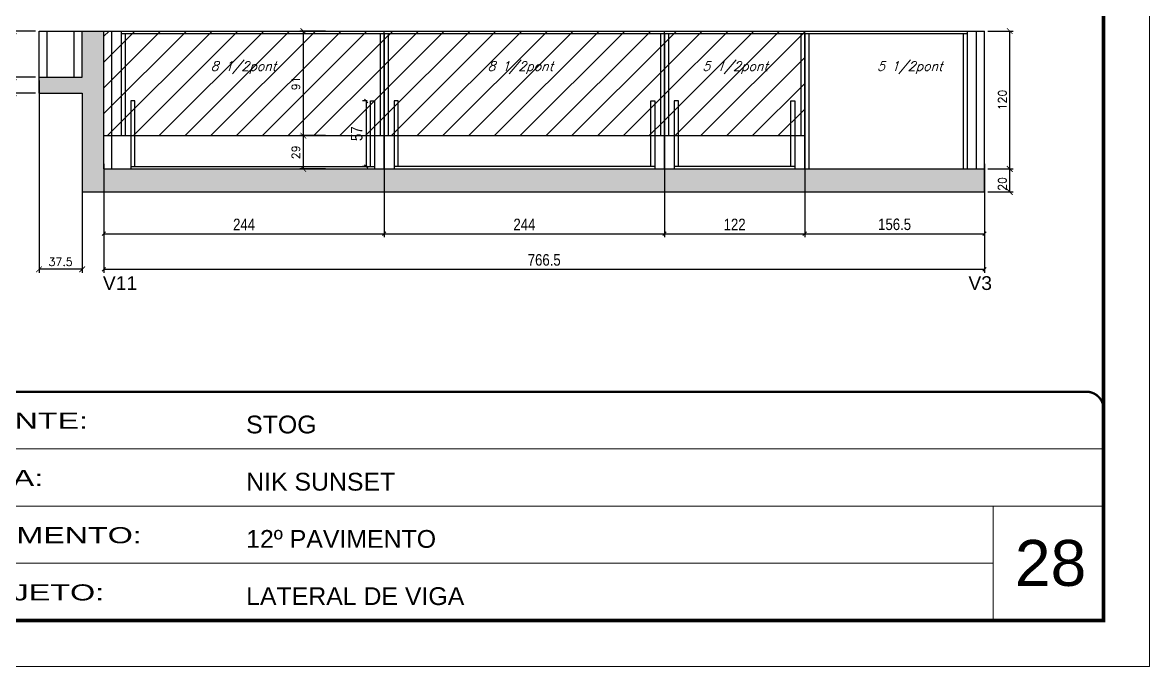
# Model space of a CAD drawing. Extents: x -10448 to -1189, y -11772 to 17235.
# Drawn here: x -5176 to -4195, y 8903 to 9463 of the extents above; entities that cross this region are included whole.
import ezdxf

# ---------------------------------------------------------------- set-up
doc = ezdxf.new("R2010")
doc.units = 0
doc.linetypes.add('CONTINUO', pattern=[0])
doc.linetypes.add('DASHED', pattern=[0.75, 0.5, -0.25])
for name, color, linetype in [('5', 5, 'Continuous'), ('COTA', 241, 'Continuous'), ('Painéis', 200, 'Continuous'), ('Reaproveitamento', 251, 'Continuous'), ('SARR_2.2x7', 40, 'Continuous'), ('SARR_3.5x7', 81, 'Continuous'), ('texto', 7, 'Continuous')]:
    doc.layers.add(name, color=color, linetype=linetype)
for name, color, linetype, lineweight in [('CARIMBO', 255, 'Continuous', 9), ('Folhas', 255, 'Continuous', 9), ('SARRAFO DE PRESSAO', 251, 'DASHED', 9)]:
    doc.layers.add(name, color=color, linetype=linetype, lineweight=lineweight)
doc.styles.add('ARIAL', font='arial.ttf')
doc.styles.add('COTA TECNICA', font='techl___.ttf', dxfattribs={"height": 10})
doc.styles.add('Romans', font='romans.shx')
doc.styles.get("Standard").update_dxf_attribs({"font": 'arial.ttf'})
doc.styles.add('Tecnologia', font='')
doc.styles.get('Tecnologia').set_extended_font_data('Forgotten Futurist')
doc.dimstyles.new('Cota Paínel', dxfattribs={"dimtxt": 7, "dimasz": 5, "dimexe": 3, "dimexo": 3, "dimgap": 3, "dimtad": 1, "dimdec": 1, "dimzin": 12, "dimdsep": 46, "dimtxsty": 'Romans', "dimblk": 'ARCHTICK', "dimcen": 0, "dimclrd": 4, "dimclre": 4, "dimclrt": 1, "dimadec": 1, "dimazin": 3, "dimtfac": 1, "dimtdec": 1, "dimtmove": 0, "dimatfit": 3, "dimldrblk": 'OBLIQUE', "dimfxl": 1, "dimtolj": 1, "dimtzin": 12, "dimarcsym": 0})
doc.dimstyles.new('PAINEL', dxfattribs={"dimtxt": 10, "dimasz": 3, "dimexe": 3, "dimexo": 3, "dimgap": 3, "dimtad": 1, "dimdec": 1, "dimzin": 12, "dimdsep": 46, "dimtxsty": 'COTA TECNICA', "dimblk1": 'OBLIQUE', "dimblk2": 'OBLIQUE', "dimsah": 1, "dimcen": 0.9, "dimclrd": 4, "dimclre": 4, "dimclrt": 240, "dimadec": 1, "dimazin": 3, "dimtfac": 1, "dimtdec": 1, "dimtmove": 0, "dimatfit": 3, "dimfxl": 1, "dimtolj": 1, "dimtzin": 12, "dimarcsym": 0})
pattern_1 = [(45, (59, 0), (-11.22532, 11.22532), [])]

# ---------------------------------------------------------------- blocks, each defined once
blk = doc.blocks.new('9999999999')
at = {"color": 30, "linetype": 'CONTINUO'}
for p, q in [((98564.56, 34379.64), (99583.98, 34379.64)), ((98564.56, 34329.83), (99487.98, 34329.83)), ((99583.98, 34329.83), (99487.98, 34329.83)), ((99487.98, 34329.83), (99487.98, 34230.21)), ((98564.56, 34280.02), (99487.98, 34280.02))]:
    blk.add_line(p, q, dxfattribs=at)
at = {"color": 30, "linetype": 'CONTINUO', "const_width": 2}
blk.add_lwpolyline([(99583.98, 34230.21), (99583.98, 34414.45, 0.414214), (99568.98, 34429.45), (98228.98, 34429.45, 0.414214), (98213.98, 34414.45), (98213.98, 34245.21, 0.414214), (98228.98, 34230.21), (99583.98, 34230.21)], format="xyb", dxfattribs=at)
at = {"layer": 'Folhas'}
blk.add_lwpolyline([(98138.98, 34190.21), (99623.98, 34190.21), (99623.98, 35240.21), (98138.98, 35240.21)], close=True, dxfattribs=at)
at = {"layer": 'Folhas', "color": 30, "const_width": 3}
blk.add_lwpolyline([(98213.98, 34230.21), (99583.98, 34230.21), (99583.98, 35200.21), (98213.98, 35200.21)], close=True, dxfattribs=at)
at = {"color": 7, "linetype": 'Continuous', "ltscale": 5, "style": 'ARIAL'}
for s, height, p in [('STOG', 15.483, (98837.68, 34393.13)), ('NIK SUNSET', 15.483, (98837.68, 34343.32)), ('12º PAVIMENTO', 15.4829, (98837.68, 34293.51)), ('LATERAL DE VIGA', 15.4829, (98837.68, 34243.7))]:
    blk.add_text(s, height=height, dxfattribs=at).set_placement(p)
at = {"layer": 'Folhas', "color": 7, "style": 'Tecnologia', "width": 1.5}
for s, p in [('CLIENTE:', (98573.65, 34397.17)), ('OBRA:', (98573.65, 34347.31)), ('PAVIMENTO:', (98573.65, 34297.5)), ('PROJETO:', (98573.65, 34247.69))]:
    blk.add_text(s, height=14, dxfattribs=at).set_placement(p)
blk = doc.blocks.new('_ArchTick')
at = {"color": 0, "linetype": 'ByBlock', "const_width": 0.15}
blk.add_lwpolyline([(-0.5, -0.5), (0.5, 0.5)], dxfattribs=at)
blk = doc.blocks.new('*D753')
at = {"layer": 'COTA', "color": 4, "lineweight": -2, "transparency": 16777216}
for p, q in [((-4335.36, 9335.95), (-4313.36, 9335.95)), ((-4316.36, 9315.95), (-4316.36, 9335.95)), ((-4335.36, 9315.95), (-4313.36, 9315.95))]:
    blk.add_line(p, q, dxfattribs=at)
at = {"layer": 'Defpoints', "color": 0, "transparency": 16777216}
for p in [(-4338.36, 9335.95), (-4316.36, 9335.95), (-4338.36, 9315.95)]:
    blk.add_point(p, dxfattribs=at)
at = {"layer": 'COTA', "color": 4, "lineweight": -2, "transparency": 16777216, "xscale": 5, "yscale": 5, "zscale": 5}
for p, rotation in [((-4316.36, 9335.95), 90), ((-4316.36, 9315.95), 270)]:
    blk.add_blockref('_ArchTick', p, dxfattribs=dict(at, rotation=rotation))
at = {"layer": 'COTA', "color": 1, "transparency": 16777216, "insert": (-4322.86, 9322.95), "char_height": 7, "attachment_point": 5, "rotation": 90, "style": 'Romans'}
blk.add_mtext('\\A1;20', dxfattribs=at)
blk = doc.blocks.new('_Oblique')
at = {"color": 0, "linetype": 'ByBlock', "lineweight": -2}
blk.add_line((-0.5, -0.5), (0.5, 0.5), dxfattribs=at)
blk = doc.blocks.new('*D754')
at = {"layer": 'COTA', "color": 4, "linetype": 'ByBlock', "lineweight": -2, "transparency": 16777216}
for p, q in [((-5104.86, 9340.54), (-5104.86, 9276.58)), ((-4860.86, 9340.54), (-4860.86, 9276.58)), ((-5104.86, 9279.58), (-4860.86, 9279.58))]:
    blk.add_line(p, q, dxfattribs=at)
at = {"layer": 'Defpoints', "color": 0, "linetype": 'ByBlock', "transparency": 16777216}
for p in [(-5104.86, 9343.54), (-4860.86, 9343.54), (-4860.86, 9279.58)]:
    blk.add_point(p, dxfattribs=at)
at = {"layer": 'COTA', "color": 4, "linetype": 'ByBlock', "lineweight": -2, "transparency": 16777216, "xscale": 3, "yscale": 3, "zscale": 3, "rotation": 180}
blk.add_blockref('_Oblique', (-5104.86, 9279.58), dxfattribs=at)
at = {"layer": 'COTA', "color": 4, "linetype": 'ByBlock', "lineweight": -2, "transparency": 16777216, "xscale": 3, "yscale": 3, "zscale": 3}
blk.add_blockref('_Oblique', (-4860.86, 9279.58), dxfattribs=at)
at = {"layer": 'COTA', "color": 240, "linetype": 'ByBlock', "transparency": 16777216, "insert": (-4982.86, 9287.65), "char_height": 10, "attachment_point": 5, "style": 'COTA TECNICA'}
blk.add_mtext('\\A1;244', dxfattribs=at)
blk = doc.blocks.new('*D755')
at = {"layer": 'COTA', "color": 4, "linetype": 'ByBlock', "lineweight": -2, "transparency": 16777216}
for p, q in [((-4860.86, 9340.54), (-4860.86, 9276.58)), ((-4616.86, 9340.54), (-4616.86, 9276.58)), ((-4860.86, 9279.58), (-4616.86, 9279.58))]:
    blk.add_line(p, q, dxfattribs=at)
at = {"layer": 'Defpoints', "color": 0, "linetype": 'ByBlock', "transparency": 16777216}
for p in [(-4860.86, 9343.54), (-4616.86, 9343.54), (-4616.86, 9279.58)]:
    blk.add_point(p, dxfattribs=at)
at = {"layer": 'COTA', "color": 4, "linetype": 'ByBlock', "lineweight": -2, "transparency": 16777216, "xscale": 3, "yscale": 3, "zscale": 3, "rotation": 180}
blk.add_blockref('_Oblique', (-4860.86, 9279.58), dxfattribs=at)
at = {"layer": 'COTA', "color": 4, "linetype": 'ByBlock', "lineweight": -2, "transparency": 16777216, "xscale": 3, "yscale": 3, "zscale": 3}
blk.add_blockref('_Oblique', (-4616.86, 9279.58), dxfattribs=at)
at = {"layer": 'COTA', "color": 240, "linetype": 'ByBlock', "transparency": 16777216, "insert": (-4738.86, 9287.65), "char_height": 10, "attachment_point": 5, "style": 'COTA TECNICA'}
blk.add_mtext('\\A1;244', dxfattribs=at)
blk = doc.blocks.new('*D756')
at = {"layer": 'COTA', "color": 4, "linetype": 'ByBlock', "lineweight": -2, "transparency": 16777216}
for p, q in [((-5104.86, 9340.54), (-5104.86, 9245.58)), ((-4338.36, 9340.54), (-4338.36, 9245.58)), ((-5104.86, 9248.58), (-4338.36, 9248.58))]:
    blk.add_line(p, q, dxfattribs=at)
at = {"layer": 'Defpoints', "color": 0, "linetype": 'ByBlock', "transparency": 16777216}
for p in [(-5104.86, 9343.54), (-4338.36, 9343.54), (-4338.36, 9248.58)]:
    blk.add_point(p, dxfattribs=at)
at = {"layer": 'COTA', "color": 4, "linetype": 'ByBlock', "lineweight": -2, "transparency": 16777216, "xscale": 3, "yscale": 3, "zscale": 3, "rotation": 180}
blk.add_blockref('_Oblique', (-5104.86, 9248.58), dxfattribs=at)
at = {"layer": 'COTA', "color": 4, "linetype": 'ByBlock', "lineweight": -2, "transparency": 16777216, "xscale": 3, "yscale": 3, "zscale": 3}
blk.add_blockref('_Oblique', (-4338.36, 9248.58), dxfattribs=at)
at = {"layer": 'COTA', "color": 240, "linetype": 'ByBlock', "transparency": 16777216, "insert": (-4721.61, 9256.69), "char_height": 10, "attachment_point": 5, "style": 'COTA TECNICA'}
blk.add_mtext('\\A1;766.5', dxfattribs=at)
blk = doc.blocks.new('*D757')
at = {"layer": 'COTA', "color": 4, "linetype": 'ByBlock', "lineweight": -2, "transparency": 16777216}
for p, q in [((-4494.86, 9340.54), (-4494.86, 9276.58)), ((-4338.36, 9322.88), (-4338.36, 9276.58)), ((-4494.86, 9279.58), (-4338.36, 9279.58))]:
    blk.add_line(p, q, dxfattribs=at)
at = {"layer": 'Defpoints', "color": 0, "linetype": 'ByBlock', "transparency": 16777216}
for p in [(-4494.86, 9343.54), (-4338.36, 9325.88), (-4338.36, 9279.58)]:
    blk.add_point(p, dxfattribs=at)
at = {"layer": 'COTA', "color": 4, "linetype": 'ByBlock', "lineweight": -2, "transparency": 16777216, "xscale": 3, "yscale": 3, "zscale": 3, "rotation": 180}
blk.add_blockref('_Oblique', (-4494.86, 9279.58), dxfattribs=at)
at = {"layer": 'COTA', "color": 4, "linetype": 'ByBlock', "lineweight": -2, "transparency": 16777216, "xscale": 3, "yscale": 3, "zscale": 3}
blk.add_blockref('_Oblique', (-4338.36, 9279.58), dxfattribs=at)
at = {"layer": 'COTA', "color": 240, "linetype": 'ByBlock', "transparency": 16777216, "insert": (-4416.61, 9287.69), "char_height": 10, "attachment_point": 5, "style": 'COTA TECNICA'}
blk.add_mtext('\\A1;156.5', dxfattribs=at)
blk = doc.blocks.new('*D758')
at = {"layer": 'COTA', "color": 4, "linetype": 'ByBlock', "lineweight": -2, "transparency": 16777216}
for p, q in [((-4616.86, 9340.54), (-4616.86, 9276.58)), ((-4494.86, 9340.54), (-4494.86, 9276.58)), ((-4616.86, 9279.58), (-4494.86, 9279.58))]:
    blk.add_line(p, q, dxfattribs=at)
at = {"layer": 'Defpoints', "color": 0, "linetype": 'ByBlock', "transparency": 16777216}
for p in [(-4616.86, 9343.54), (-4494.86, 9343.54), (-4494.86, 9279.58)]:
    blk.add_point(p, dxfattribs=at)
at = {"layer": 'COTA', "color": 4, "linetype": 'ByBlock', "lineweight": -2, "transparency": 16777216, "xscale": 3, "yscale": 3, "zscale": 3, "rotation": 180}
blk.add_blockref('_Oblique', (-4616.86, 9279.58), dxfattribs=at)
at = {"layer": 'COTA', "color": 4, "linetype": 'ByBlock', "lineweight": -2, "transparency": 16777216, "xscale": 3, "yscale": 3, "zscale": 3}
blk.add_blockref('_Oblique', (-4494.86, 9279.58), dxfattribs=at)
at = {"layer": 'COTA', "color": 240, "linetype": 'ByBlock', "transparency": 16777216, "insert": (-4555.86, 9287.64), "char_height": 10, "attachment_point": 5, "style": 'COTA TECNICA'}
blk.add_mtext('\\A1;122', dxfattribs=at)
blk = doc.blocks.new('*D759')
at = {"layer": 'COTA', "color": 4, "lineweight": -2, "transparency": 16777216}
for p, q in [((-4335.36, 9455.95), (-4313.36, 9455.95)), ((-4316.36, 9335.95), (-4316.36, 9455.95)), ((-4335.36, 9335.95), (-4313.36, 9335.95))]:
    blk.add_line(p, q, dxfattribs=at)
at = {"layer": 'Defpoints', "color": 0, "transparency": 16777216}
for p in [(-4338.36, 9455.95), (-4316.36, 9455.95), (-4338.36, 9335.95)]:
    blk.add_point(p, dxfattribs=at)
at = {"layer": 'COTA', "color": 4, "lineweight": -2, "transparency": 16777216, "xscale": 5, "yscale": 5, "zscale": 5}
for p, rotation in [((-4316.36, 9455.95), 90), ((-4316.36, 9335.95), 270)]:
    blk.add_blockref('_ArchTick', p, dxfattribs=dict(at, rotation=rotation))
at = {"layer": 'COTA', "color": 1, "transparency": 16777216, "insert": (-4322.86, 9395.95), "char_height": 7, "attachment_point": 5, "rotation": 90, "style": 'Romans'}
blk.add_mtext('\\A1;120', dxfattribs=at)
blk = doc.blocks.new('*D1215')
at = {"layer": 'COTA', "color": 4, "lineweight": -2, "transparency": 16777216}
for p, q in [((-4912.13, 9455.95), (-4934.33, 9455.95)), ((-4931.33, 9455.95), (-4931.33, 9364.95)), ((-4912.13, 9364.95), (-4934.33, 9364.95))]:
    blk.add_line(p, q, dxfattribs=at)
at = {"layer": 'Defpoints', "color": 0, "transparency": 16777216}
for p in [(-4909.13, 9455.95), (-4931.33, 9364.95), (-4909.13, 9364.95)]:
    blk.add_point(p, dxfattribs=at)
at = {"layer": 'COTA', "color": 4, "lineweight": -2, "transparency": 16777216, "xscale": 5, "yscale": 5, "zscale": 5}
for p, rotation in [((-4931.33, 9455.95), 90), ((-4931.33, 9364.95), 270)]:
    blk.add_blockref('_ArchTick', p, dxfattribs=dict(at, rotation=rotation))
at = {"layer": 'COTA', "color": 1, "transparency": 16777216, "insert": (-4937.83, 9410.45), "char_height": 7, "attachment_point": 5, "rotation": 90, "style": 'Romans'}
blk.add_mtext('\\A1;91', dxfattribs=at)
blk = doc.blocks.new('*D1216')
at = {"layer": 'COTA', "color": 4, "lineweight": -2, "transparency": 16777216}
for p, q in [((-4912.13, 9364.95), (-4934.33, 9364.95)), ((-4931.33, 9364.95), (-4931.33, 9335.95)), ((-4912.13, 9335.95), (-4934.33, 9335.95))]:
    blk.add_line(p, q, dxfattribs=at)
at = {"layer": 'Defpoints', "color": 0, "transparency": 16777216}
for p in [(-4909.13, 9364.95), (-4931.33, 9335.95), (-4909.13, 9335.95)]:
    blk.add_point(p, dxfattribs=at)
at = {"layer": 'COTA', "color": 4, "lineweight": -2, "transparency": 16777216, "xscale": 5, "yscale": 5, "zscale": 5}
for p, rotation in [((-4931.33, 9364.95), 90), ((-4931.33, 9335.95), 270)]:
    blk.add_blockref('_ArchTick', p, dxfattribs=dict(at, rotation=rotation))
at = {"layer": 'COTA', "color": 1, "transparency": 16777216, "insert": (-4937.83, 9350.45), "char_height": 7, "attachment_point": 5, "rotation": 90, "style": 'Romans'}
blk.add_mtext('\\A1;29', dxfattribs=at)
blk = doc.blocks.new('*D1217')
at = {"layer": 'COTA', "color": 4, "lineweight": -2, "ltscale": 25, "transparency": 16777216}
for p, q in [((-4875.86, 9395.15), (-4879.69, 9395.15)), ((-4876.69, 9395.15), (-4876.69, 9338.15)), ((-4875.86, 9338.15), (-4879.69, 9338.15))]:
    blk.add_line(p, q, dxfattribs=at)
at = {"layer": 'Defpoints', "color": 0, "ltscale": 25, "transparency": 16777216}
for p in [(-4872.86, 9395.15), (-4876.69, 9338.15), (-4872.86, 9338.15)]:
    blk.add_point(p, dxfattribs=at)
at = {"layer": 'COTA', "color": 4, "lineweight": -2, "ltscale": 25, "transparency": 16777216, "xscale": 3, "yscale": 3, "zscale": 3}
for p, rotation in [((-4876.69, 9395.15), 90), ((-4876.69, 9338.15), 270)]:
    blk.add_blockref('_Oblique', p, dxfattribs=dict(at, rotation=rotation))
at = {"layer": 'COTA', "color": 240, "ltscale": 25, "transparency": 16777216, "insert": (-4884.8, 9366.65), "char_height": 10, "attachment_point": 5, "rotation": 90, "style": 'COTA TECNICA'}
blk.add_mtext('\\A1;57', dxfattribs=at)
blk = doc.blocks.new('*D1243')
at = {"layer": 'COTA', "color": 4, "lineweight": -2, "transparency": 16777216}
for p, q in [((-5161.36, 9412.95), (-5161.36, 9245.58)), ((-5123.86, 9332.95), (-5123.86, 9245.58)), ((-5123.86, 9248.58), (-5161.36, 9248.58))]:
    blk.add_line(p, q, dxfattribs=at)
at = {"layer": 'Defpoints', "color": 0, "transparency": 16777216}
for p in [(-5161.36, 9415.95), (-5123.86, 9335.95), (-5161.36, 9248.58)]:
    blk.add_point(p, dxfattribs=at)
at = {"layer": 'COTA', "color": 4, "lineweight": -2, "transparency": 16777216, "xscale": 5, "yscale": 5, "zscale": 5, "rotation": 180}
blk.add_blockref('_ArchTick', (-5161.36, 9248.58), dxfattribs=at)
at = {"layer": 'COTA', "color": 4, "lineweight": -2, "transparency": 16777216, "xscale": 5, "yscale": 5, "zscale": 5}
blk.add_blockref('_ArchTick', (-5123.86, 9248.58), dxfattribs=at)
at = {"layer": 'COTA', "color": 1, "transparency": 16777216, "insert": (-5142.61, 9255.08), "char_height": 7, "attachment_point": 5, "style": 'Romans'}
blk.add_mtext('\\A1;37.5', dxfattribs=at)
blk = doc.blocks.new('*D1244')
at = {"layer": 'COTA', "color": 4, "lineweight": -2, "transparency": 16777216}
for p, q in [((-5164.36, 9455.95), (-5186.48, 9455.95)), ((-5183.48, 9455.95), (-5183.48, 9415.95)), ((-5164.36, 9415.95), (-5186.48, 9415.95))]:
    blk.add_line(p, q, dxfattribs=at)
at = {"layer": 'Defpoints', "color": 0, "transparency": 16777216}
for p in [(-5161.36, 9455.95), (-5183.48, 9415.95), (-5161.36, 9415.95)]:
    blk.add_point(p, dxfattribs=at)
at = {"layer": 'COTA', "color": 4, "lineweight": -2, "transparency": 16777216, "xscale": 5, "yscale": 5, "zscale": 5}
for p, rotation in [((-5183.48, 9455.95), 90), ((-5183.48, 9415.95), 270)]:
    blk.add_blockref('_ArchTick', p, dxfattribs=dict(at, rotation=rotation))
at = {"layer": 'COTA', "color": 1, "transparency": 16777216, "insert": (-5189.98, 9435.95), "char_height": 7, "attachment_point": 5, "rotation": 90, "style": 'Romans'}
blk.add_mtext('\\A1;40', dxfattribs=at)
blk = doc.blocks.new('*D1245')
at = {"layer": 'COTA', "color": 4, "lineweight": -2, "transparency": 16777216}
for p, q in [((-5164.36, 9415.95), (-5186.48, 9415.95)), ((-5183.48, 9415.95), (-5183.48, 9401.95)), ((-5164.36, 9401.95), (-5186.48, 9401.95))]:
    blk.add_line(p, q, dxfattribs=at)
at = {"layer": 'Defpoints', "color": 0, "transparency": 16777216}
for p in [(-5161.36, 9415.95), (-5183.48, 9401.95), (-5161.36, 9401.95)]:
    blk.add_point(p, dxfattribs=at)
at = {"layer": 'COTA', "color": 4, "lineweight": -2, "transparency": 16777216, "xscale": 5, "yscale": 5, "zscale": 5}
for p, rotation in [((-5183.48, 9415.95), 90), ((-5183.48, 9401.95), 270)]:
    blk.add_blockref('_ArchTick', p, dxfattribs=dict(at, rotation=rotation))
at = {"layer": 'COTA', "color": 1, "transparency": 16777216, "insert": (-5189.98, 9408.95), "char_height": 7, "attachment_point": 5, "rotation": 90, "style": 'Romans'}
blk.add_mtext('\\A1;14', dxfattribs=at)

msp = doc.modelspace()

# ---------------------------------------------------------------- hatches: boundary and pattern name
at = {"layer": 'COTA', "linetype": 'ByBlock'}
h = msp.add_hatch(dxfattribs=at)
h.set_pattern_fill('AR-CONC', color=256, scale=0.03)
h.paths.add_polyline_path([(-4338.36, 9335.95), (-5104.86, 9335.95), (-5104.86, 9455.95), (-5123.86, 9455.95), (-5123.86, 9415.95), (-5161.36, 9415.95), (-5161.36, 9401.95), (-5123.86, 9401.95), (-5123.86, 9315.95), (-4338.36, 9315.95)])
at = {"layer": 'Reaproveitamento'}
h = msp.add_hatch(dxfattribs=at)
h.set_pattern_fill('ANSI31', color=256, scale=5)
h.set_pattern_definition(pattern_1)
h.paths.add_polyline_path([(-4860.86, 9364.95), (-4860.86, 9455.95), (-5104.86, 9455.95), (-5104.86, 9364.95)])
h = msp.add_hatch(dxfattribs=at)
h.set_pattern_fill('ANSI31', color=256, scale=5)
h.set_pattern_definition(pattern_1)
h.paths.add_polyline_path([(-4616.86, 9364.95), (-4616.86, 9455.95), (-4860.86, 9455.95), (-4860.86, 9364.95)])
h = msp.add_hatch(dxfattribs=at)
h.set_pattern_fill('ANSI31', color=256, scale=5)
h.set_pattern_definition(pattern_1)
h.paths.add_polyline_path([(-4616.86, 9364.95), (-4494.86, 9364.95), (-4494.86, 9455.95), (-4616.86, 9455.95)])

# ---------------------------------------------------------------- linework, layer by layer
at = {"layer": 'COTA', "linetype": 'ByBlock'}
for p, q in [((-5123.86, 9455.95), (-5104.86, 9455.95)), ((-5161.36, 9401.95), (-5161.36, 9415.95)), ((-5161.36, 9401.95), (-5123.86, 9401.95)), ((-5123.86, 9401.95), (-5123.86, 9315.95)), ((-4338.36, 9315.95), (-4338.36, 9335.95)), ((-5123.86, 9315.95), (-4338.36, 9315.95))]:
    msp.add_line(p, q, dxfattribs=at)
at = {"layer": 'Painéis', "linetype": 'ByBlock'}
for p, q in [((-5161.36, 9455.95), (-5123.86, 9455.95)), ((-5161.36, 9415.95), (-5161.36, 9455.95)), ((-5123.86, 9415.95), (-5123.86, 9455.95)), ((-5104.86, 9455.95), (-4338.36, 9455.95)), ((-5104.86, 9335.95), (-5104.86, 9455.95)), ((-4860.86, 9335.95), (-4860.86, 9455.95)), ((-4616.86, 9335.95), (-4616.86, 9455.95)), ((-4494.86, 9335.95), (-4494.86, 9455.95)), ((-4338.36, 9335.95), (-4338.36, 9455.95)), ((-5161.36, 9415.95), (-5123.86, 9415.95)), ((-5104.86, 9364.95), (-4494.86, 9364.95)), ((-5104.86, 9335.95), (-4338.36, 9335.95))]:
    msp.add_line(p, q, dxfattribs=at)
at = {"layer": 'SARR_2.2x7', "linetype": 'Continuous'}
for p, q in [((-5154.36, 9415.95), (-5154.36, 9455.95)), ((-5130.86, 9415.95), (-5130.86, 9455.95)), ((-5097.86, 9335.95), (-5097.86, 9455.95)), ((-5089.86, 9453.75), (-4860.86, 9453.75)), ((-4860.86, 9453.75), (-4616.86, 9453.75)), ((-4616.86, 9453.75), (-4494.86, 9453.75)), ((-4494.86, 9453.75), (-4353.36, 9453.75)), ((-4345.36, 9335.95), (-4345.36, 9455.95))]:
    msp.add_line(p, q, dxfattribs=at)
at = {"layer": 'SARR_2.2x7', "linetype": 'Continuous', "ltscale": 50}
for p, q in [((-5081.36, 9338.15), (-4869.36, 9338.15)), ((-4625.36, 9338.15), (-4852.36, 9338.15)), ((-4503.36, 9338.15), (-4608.36, 9338.15))]:
    msp.add_line(p, q, dxfattribs=at)
at = {"layer": 'SARR_3.5x7'}
for p, q in [((-5089.86, 9455.95), (-5089.86, 9364.95)), ((-5086.36, 9453.75), (-5086.36, 9364.95)), ((-4864.36, 9453.75), (-4864.36, 9364.95)), ((-4860.86, 9453.75), (-4860.86, 9335.95)), ((-4857.36, 9453.75), (-4857.36, 9364.95)), ((-4620.36, 9453.75), (-4620.36, 9364.95)), ((-4616.86, 9453.75), (-4616.86, 9335.95)), ((-4613.36, 9453.75), (-4613.36, 9364.95)), ((-4498.36, 9453.75), (-4498.36, 9364.95)), ((-4494.86, 9453.75), (-4494.86, 9335.95)), ((-4491.36, 9453.75), (-4491.36, 9335.95)), ((-4356.86, 9453.75), (-4356.86, 9335.95)), ((-4353.36, 9455.95), (-4353.36, 9335.95)), ((-5089.86, 9335.95), (-5086.36, 9335.95)), ((-4864.36, 9335.95), (-4860.86, 9335.95)), ((-4860.86, 9335.95), (-4857.36, 9335.95)), ((-4620.36, 9335.95), (-4616.86, 9335.95)), ((-4616.86, 9335.95), (-4613.36, 9335.95)), ((-4498.36, 9335.95), (-4494.86, 9335.95)), ((-4494.86, 9335.95), (-4491.36, 9335.95)), ((-4356.86, 9335.95), (-4353.36, 9335.95))]:
    msp.add_line(p, q, dxfattribs=at)
for points in [[(-5077.86, 9338.15), (-5077.86, 9395.15), (-5081.36, 9395.15), (-5081.36, 9335.95)], [(-4872.86, 9338.15), (-4872.86, 9395.15), (-4869.36, 9395.15), (-4869.36, 9335.95)], [(-4848.86, 9338.15), (-4848.86, 9395.15), (-4852.36, 9395.15), (-4852.36, 9335.95)], [(-4628.86, 9338.15), (-4628.86, 9395.15), (-4625.36, 9395.15), (-4625.36, 9335.95)], [(-4604.86, 9338.15), (-4604.86, 9395.15), (-4608.36, 9395.15), (-4608.36, 9335.95)], [(-4506.86, 9338.15), (-4506.86, 9395.15), (-4503.36, 9395.15), (-4503.36, 9335.95)]]:
    msp.add_lwpolyline(points, dxfattribs=at)

# ---------------------------------------------------------------- block references
at = {"layer": 'SARRAFO DE PRESSAO', "color": 6, "linetype": 'ByBlock'}
msp.add_blockref('9999999999', (-103818.76, -25287.43), dxfattribs=at)

# ---------------------------------------------------------------- texts
at = {"layer": '5', "linetype": 'Continuous'}
for s, p in [('V11', (-5105.78, 9230.57)), ('V3', (-4352.37, 9230.57))]:
    msp.add_text(s, height=12, rotation=0.00004, dxfattribs=at).set_placement(p)
at = {"layer": 'CARIMBO', "style": 'ARIAL'}
msp.add_text('28', height=40, dxfattribs=at).set_placement((-4311.92, 8972.92))
at = {"layer": 'texto', "color": 2, "char_height": 8, "attachment_point": 5, "style": 'Romans'}
for s, insert in [('{\\Q19;\\C256;8 1/2pont}', (-4983.36, 9424.18)), ('{\\Q19;\\C256;8 1/2pont}', (-4742.36, 9424.18)), ('{\\Q19;\\C256;5 1/2pont}', (-4555.36, 9424.18)), ('{\\Q19;\\C256;5 1/2pont}', (-4403.36, 9424.18))]:
    msp.add_mtext(s, dxfattribs=dict(at, insert=insert))

# ---------------------------------------------------------------- dimensions: what is measured, and where the dimension line sits
at = {"layer": 'COTA'}
for base, p1, p2, picture, middle in [((-5183.48, 9415.95), (-5161.36, 9455.95), (-5161.36, 9415.95), '*D1244', (-5189.98, 9435.95)), ((-4931.33, 9364.95), (-4909.13, 9455.95), (-4909.13, 9364.95), '*D1215', (-4937.83, 9410.45)), ((-4316.36, 9455.95), (-4338.36, 9335.95), (-4338.36, 9455.95), '*D759', (-4322.86, 9395.95))]:
    dim = msp.add_linear_dim(base=base, p1=p1, p2=p2, angle=90, dimstyle='Cota Paínel', dxfattribs=at)
    dim.commit()
    dim.dimension.update_dxf_attribs({"geometry": picture, "text_midpoint": middle})
for base, p1, p2, picture, middle in [((-5183.48, 9401.95), (-5161.36, 9415.95), (-5161.36, 9401.95), '*D1245', (-5183.48, 9408.95)), ((-4316.36, 9335.95), (-4338.36, 9315.95), (-4338.36, 9335.95), '*D753', (-4316.36, 9322.95))]:
    dim = msp.add_linear_dim(base=base, p1=p1, p2=p2, angle=90, dimstyle='Cota Paínel', dxfattribs=at)
    dim.commit()
    dim.dimension.update_dxf_attribs({"geometry": picture, "text_midpoint": middle, "dimtype": 160})
dim = msp.add_linear_dim(base=(-5161.36, 9248.58), p1=(-5123.86, 9335.95), p2=(-5161.36, 9415.95), dimstyle='Cota Paínel', override={"dimtmove": 1}, dxfattribs=at)
dim.commit()
dim.dimension.update_dxf_attribs({"geometry": '*D1243', "text_midpoint": (-5142.61, 9255.08)})
at = {"layer": 'COTA', "ltscale": 25}
dim = msp.add_linear_dim(base=(-4876.69, 9338.15), p1=(-4872.86, 9395.15), p2=(-4872.86, 9338.15), angle=90, dimstyle='PAINEL', dxfattribs=at)
dim.commit()
dim.dimension.update_dxf_attribs({"geometry": '*D1217', "text_midpoint": (-4884.8, 9366.65)})
at = {"layer": 'COTA'}
dim = msp.add_linear_dim(base=(-4931.33, 9335.95), p1=(-4909.13, 9364.95), p2=(-4909.13, 9335.95), angle=90, dimstyle='Cota Paínel', override={"dimtmove": 1}, dxfattribs=at)
dim.commit()
dim.dimension.update_dxf_attribs({"geometry": '*D1216', "text_midpoint": (-4937.83, 9350.45)})
at = {"layer": 'COTA', "linetype": 'ByBlock'}
for base, p1, p2, picture, middle in [((-4860.86, 9279.58), (-5104.86, 9343.54), (-4860.86, 9343.54), '*D754', (-4982.86, 9287.65)), ((-4338.36, 9248.58), (-5104.86, 9343.54), (-4338.36, 9343.54), '*D756', (-4721.61, 9256.69)), ((-4494.86, 9279.58), (-4616.86, 9343.54), (-4494.86, 9343.54), '*D758', (-4555.86, 9287.64)), ((-4338.36, 9279.58), (-4494.86, 9343.54), (-4338.36, 9325.88), '*D757', (-4416.61, 9287.69))]:
    dim = msp.add_linear_dim(base=base, p1=p1, p2=p2, dimstyle='PAINEL', dxfattribs=at)
    dim.commit()
    dim.dimension.update_dxf_attribs({"geometry": picture, "text_midpoint": middle})
dim = msp.add_linear_dim(base=(-4616.86, 9279.58), p1=(-4860.86, 9343.54), p2=(-4616.86, 9343.54), dimstyle='PAINEL', override={"dimtmove": 1}, dxfattribs=at)
dim.commit()
dim.dimension.update_dxf_attribs({"geometry": '*D755', "text_midpoint": (-4738.86, 9287.65)})

doc.saveas('drawing.dxf')
